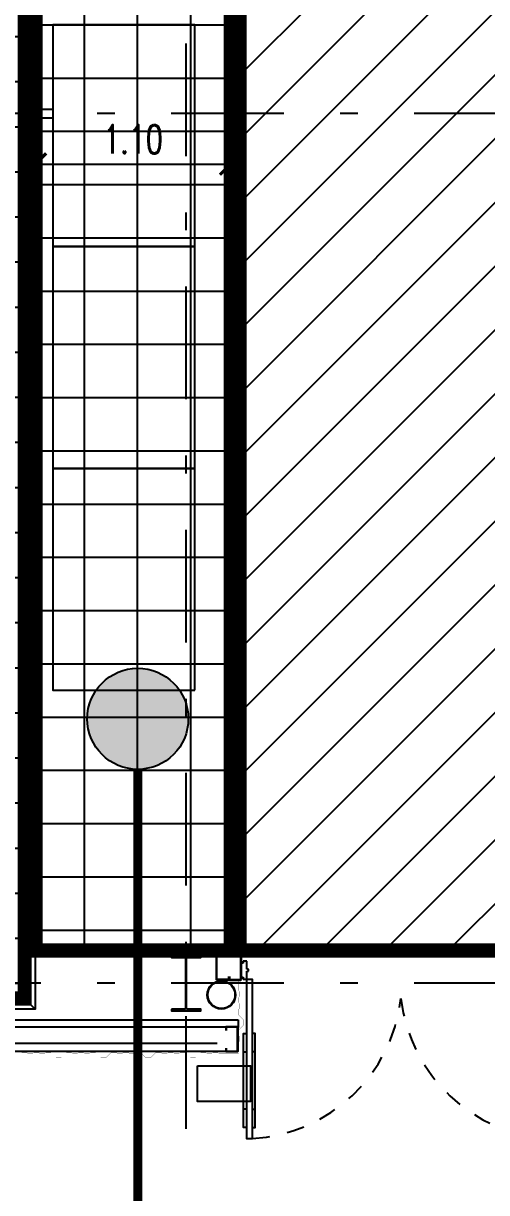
# Model space of a CAD drawing. Header units: millimetres. Extents: x -77 to 207, y -160 to 187.
# Drawn here: x -32.74 to -30.13, y -1.18 to 5.41 of the extents above; entities that cross this region are included whole.
import ezdxf
from ezdxf.xclip import XClip

# ---------------------------------------------------------------- set-up
doc = ezdxf.new("R2010")
doc.units = ezdxf.units.MM
doc.header["$LTSCALE"] = 0.1
for name, pattern in [('HIDDEN', [0.375, 0.25, -0.125]), ('X REF - ANELO INST bind$0$X REF - ANELO$0$DASHDOT2', [12.7, 6.35, -3.175, 0, -3.175]), ('X REF - ANELO INST bind$0$X REF - ANELO$0$DASHED2', [0.375, 0.25, -0.125])]:
    doc.linetypes.add(name, pattern=pattern)
for name, color, linetype in [('A-COTAS', 1, 'Continuous'), ('C01 Foil blanco', 30, 'Continuous'), ('C02 PRY comun', 191, 'Continuous'), ('C03 PRY comun+papel kraft', 192, 'Continuous'), ('C07 P media Tº', 140, 'Continuous'), ('X REF - ANELO INST bind$0$X REF - ANELO EXT$0$E-REJILLAS', 8, 'Continuous'), ('X REF - ANELO INST bind$0$X REF - ANELO$0$A-CAMARA', 7, 'Continuous'), ('X REF - ANELO INST bind$0$X REF - ANELO$0$A-CHAPA TRAPEZOIDAL', 8, 'Continuous'), ('X REF - ANELO INST bind$0$X REF - ANELO$0$A-TABIQUE PRY', 7, 'Continuous'), ('X REF - ANELO INST bind$0$X REF - ANELO$0$A-VISTAS', 8, 'Continuous'), ('X REF - ANELO INST bind$0$X REF - ANELO$0$C-CÁMARA', 8, 'Continuous'), ('X REF - ANELO INST bind$0$X REF - ANELO$0$C-METALICA', 8, 'Continuous'), ('X REF - ANELO INST bind$0$X REF - ANELO$0$E-GONDOLAS', 8, 'Continuous'), ('X REF - ANELO INST bind$0$X REF - ANELO$0$E-MONTANTE PLUVIAL', 8, 'Continuous'), ('X REF - ANELO INST bind$0$X REF - ANELO$0$MET-COLUMNA METALICA', 7, 'Continuous'), ('X REF - ANELO INST bind$0$X REF - ANELO$0$MET-CORREAS DE CV', 7, 'Continuous'), ('X REF - ANELO INST bind$0$X REF - ANELO$0$MET-EJE CABRIADAS', 8, 'X REF - ANELO INST bind$0$X REF - ANELO$0$DASHDOT2'), ('X REF - ANELO INST bind$0$X REF - ANELO$0$MET-LANA VIDRIO', 8, 'Continuous')]:
    doc.layers.add(name, color=color, linetype=linetype)
doc.styles.add('ROMANS', font='romans.shx', dxfattribs={"width": 0.7})
doc.linetypes.add('X REF - ANELO INST bind$0$X REF - ANELO$0$REFERENCIAL CORTE TRANSVERSAL WM$0$BATTING', pattern='A,0.00254,-2.54,[134,ltypeshp.shx,S=2.54,R=0,X=-2.54,Y=0],-5.08,[134,ltypeshp.shx,S=2.54,R=180,X=2.54,Y=0],-2.54', length=10.16254)
doc.dimstyles.new('COTA 1-100', dxfattribs={"dimtxt": 0.16, "dimasz": 0.12, "dimexe": 0.08, "dimexo": 0.08, "dimgap": 0.06, "dimtad": 1, "dimzin": 0, "dimdsep": 46, "dimtxsty": 'ROMANS', "dimblk": 'ARCHTICK', "dimcen": 0, "dimclrd": 256, "dimclre": 8, "dimclrt": 256, "dimadec": 0, "dimazin": 0, "dimtfac": 1, "dimtofl": 0, "dimtmove": 0, "dimatfit": 3, "dimldrblk": 'ARCHTICK', "dimfxl": 1, "dimtolj": 1, "dimtzin": 0, "dimlwd": -1, "dimlwe": -1, "dimarcsym": 0})

# ---------------------------------------------------------------- blocks, each defined once
blk = doc.blocks.new('X REF - ANELO INST bind$0$X REF - ANELO$0$CMETP')
at = {"layer": 'X REF - ANELO INST bind$0$X REF - ANELO$0$MET-COLUMNA METALICA'}
blk.add_hatch(color=256, dxfattribs=at).paths.add_polyline_path([(-0.0825, 0), (-0.0825, 0.0097), (-0.0073, 0.0097, 0.414214), (-0.0029, 0.0141), (-0.0029, 0.2958, 0.414214), (-0.0073, 0.3002), (-0.0825, 0.3002), (-0.0825, 0.31), (0.0825, 0.31), (0.0825, 0.3002), (0.0073, 0.3002, 0.414214), (0.0029, 0.2958), (0.0029, 0.0141, 0.414214), (0.0073, 0.0097), (0.0825, 0.0097), (0.0825, 0)])
blk.add_lwpolyline([(0.0825, 0.3002), (0.0825, 0.31), (-0.0825, 0.31), (-0.0825, 0.3002), (-0.0073, 0.3002, -0.414214), (-0.0029, 0.2958), (-0.0029, 0.0141, -0.414214), (-0.0073, 0.0097), (-0.0825, 0.0097), (-0.0825, 0), (0.0825, 0), (0.0825, 0.0097), (0.0073, 0.0097, -0.414214), (0.0029, 0.0141), (0.0029, 0.2958, -0.414214), (0.0073, 0.3002)], format="xyb", close=True, dxfattribs=at)
blk = doc.blocks.new('X REF - ANELO INST bind$0$X REF - ANELO EXT$0$rpluvial')
blk.add_lwpolyline([(1964.5718, 1190.3267), (1964.8718, 1190.3267), (1964.8718, 1190.5267), (1964.5718, 1190.5267)], close=True)
blk = doc.blocks.new('X REF - ANELO INST bind$0$X REF - ANELO EXT')
at = {"layer": 'X REF - ANELO INST bind$0$X REF - ANELO EXT$0$E-REJILLAS', "xscale": -1, "rotation": 180}
blk.add_blockref('X REF - ANELO INST bind$0$X REF - ANELO EXT$0$rpluvial', (-1996.3344, 1189.8614, 0.0311), dxfattribs=at)
blk = doc.blocks.new('X REF - ANELO INST bind$0$X REF - ANELO$0$PSE 180')
at = {"layer": 'X REF - ANELO INST bind$0$X REF - ANELO$0$C-METALICA'}
for p, q in [((-1.7981, 0.09), (-1.7981, 0.1)), ((-1.7881, 0.09), (-1.7981, 0.09)), ((-1.7681, 0.1), (-1.7881, 0.1)), ((-1.7881, 0.1), (-1.7881, 0.09)), ((-1.7681, 0.055), (-1.7681, 0.1)), ((-0.0281, 0.055), (-0.0281, 0.1)), ((-0.0281, 0.1), (-0.0081, 0.1)), ((-0.0081, 0.1), (-0.0081, 0.09)), ((-0.0081, 0.09), (0.0019, 0.09)), ((0.0019, 0.1), (0.0019, 0.09)), ((-1.7981, 0), (-1.7981, 0.01)), ((-1.7981, 0.01), (-1.7881, 0.01)), ((-1.7881, 0.01), (-1.7881, 0)), ((-1.7581, 0.055), (-1.7681, 0.055)), ((-1.7681, 0), (-1.7681, 0.045)), ((-1.7681, 0.045), (-1.7581, 0.045)), ((-1.7581, 0.045), (-1.7581, 0.055)), ((-0.0381, 0.045), (-0.0381, 0.055)), ((-0.0381, 0.055), (-0.0281, 0.055)), ((-0.0281, 0.045), (-0.0381, 0.045)), ((-0.0281, 0), (-0.0281, 0.045)), ((0.0019, 0.01), (-0.0081, 0.01)), ((-0.0081, 0.01), (-0.0081, 0)), ((0.0019, 0), (0.0019, 0.01)), ((-1.7881, 0), (-1.7681, 0)), ((-0.0081, 0), (-0.0281, 0))]:
    blk.add_line(p, q, dxfattribs=at)
for points in [[(-0.0281, 0), (-0.06, 0), (-0.06, -0.9), (-0.0281, -0.9), (-0.0281, 0)], [(-1.7681, 0), (-1.7362, 0), (-1.7362, -0.9), (-1.7681, -0.9), (-1.7681, 0)], [(-1.7709, -0.7341), (-1.7863, -0.7341), (-1.7864, -0.3074), (-1.7709, -0.3074)], [(-1.7362, -0.7341), (-1.7208, -0.7341), (-1.7208, -0.3073), (-1.7362, -0.3073)], [(-0.06, -0.7341), (-0.0754, -0.7341), (-0.0754, -0.3073), (-0.06, -0.3073)], [(-0.0253, -0.7341), (-0.0099, -0.7341), (-0.0099, -0.3074), (-0.0253, -0.3074)], [(-1.7709, -0.8369), (-1.7863, -0.8369), (-1.7863, -0.4102), (-1.7709, -0.4102)], [(-1.7362, -0.8369), (-1.7208, -0.8369), (-1.7208, -0.4101), (-1.7362, -0.4101)], [(-0.06, -0.8369), (-0.0754, -0.8369), (-0.0754, -0.4101), (-0.06, -0.4101)], [(-0.0253, -0.8369), (-0.0099, -0.8369), (-0.0099, -0.4102), (-0.0253, -0.4102)]]:
    blk.add_lwpolyline(points, dxfattribs=at)
at = {"layer": 'X REF - ANELO INST bind$0$X REF - ANELO$0$C-METALICA', "color": 8, "linetype": 'X REF - ANELO INST bind$0$X REF - ANELO$0$DASHED2'}
for centre, radius, start, end in [((-1.7864, -0.006, 0.0037), 0.8945, 273.21853, 353.28447), ((-0.0076, -0.0048, 0.0037), 0.8967, 186.77242, 266.65288)]:
    blk.add_arc(centre, radius, start, end, dxfattribs=at)
blk = doc.blocks.new('X REF - ANELO INST bind$0$X REF - ANELO$0$CORTINA 120')
at = {"layer": 'X REF - ANELO INST bind$0$X REF - ANELO$0$C-CÁMARA'}
for p, q in [((-1.1879, 0), (-1.2079, 0)), ((-1.1879, -0.06), (-1.1879, 0)), ((-0.0279, -0.06), (-0.0279, 0)), ((-0.0279, 0), (-0.0079, 0)), ((-1.2079, -0.06), (-1.1879, -0.06)), ((-0.9913, -0.0037, -0.0421), (-1.1427, -0.0037, -0.0421)), ((-1.1427, -0.0037, -0.0421), (-1.1427, -0.0173, -0.0421)), ((-1.1427, -0.0173, -0.0421), (-0.9913, -0.0173, -0.0421)), ((-1.0102, -0.06), (-1.0102, -0.0464)), ((-1.0102, -0.0464), (-0.8588, -0.0464)), ((-0.8588, -0.06), (-1.0102, -0.06)), ((-0.9913, -0.0173, -0.0421), (-0.9913, -0.0037, -0.0421)), ((-0.7286, -0.0037, -0.0421), (-0.88, -0.0037, -0.0421)), ((-0.88, -0.0037, -0.0421), (-0.88, -0.0173, -0.0421)), ((-0.88, -0.0173, -0.0421), (-0.7286, -0.0173, -0.0421)), ((-0.8588, -0.0464), (-0.8588, -0.06)), ((-0.7475, -0.0464), (-0.5961, -0.0464)), ((-0.7475, -0.06), (-0.7475, -0.0464)), ((-0.5961, -0.06), (-0.7475, -0.06)), ((-0.7286, -0.0173, -0.0421), (-0.7286, -0.0037, -0.0421)), ((-0.4725, -0.0037, -0.0421), (-0.6239, -0.0037, -0.0421)), ((-0.6239, -0.0037, -0.0421), (-0.6239, -0.0173, -0.0421)), ((-0.6239, -0.0173, -0.0421), (-0.4725, -0.0173, -0.0421)), ((-0.5961, -0.0464), (-0.5961, -0.06)), ((-0.4897, -0.06), (-0.4897, -0.0464)), ((-0.4897, -0.0464), (-0.3384, -0.0464)), ((-0.3384, -0.06), (-0.4897, -0.06)), ((-0.4725, -0.0173, -0.0421), (-0.4725, -0.0037, -0.0421)), ((-0.3556, -0.0173, -0.0421), (-0.3556, -0.0037, -0.0421)), ((-0.3556, -0.0037, -0.0421), (-0.2042, -0.0037, -0.0421)), ((-0.2042, -0.0173, -0.0421), (-0.3556, -0.0173, -0.0421)), ((-0.3384, -0.0464), (-0.3384, -0.06)), ((-0.07, -0.0464), (-0.2214, -0.0464)), ((-0.2214, -0.0464), (-0.2214, -0.06)), ((-0.2214, -0.06), (-0.07, -0.06)), ((-0.2042, -0.0037, -0.0421), (-0.2042, -0.0173, -0.0421)), ((-0.07, -0.06), (-0.07, -0.0464)), ((-0.0079, -0.06), (-0.0279, -0.06))]:
    blk.add_line(p, q, dxfattribs=at)
blk = doc.blocks.new('X REF - ANELO INST bind$0$X REF - ANELO')
at = {"layer": 'X REF - ANELO INST bind$0$X REF - ANELO$0$A-CAMARA'}
for points in [[(-32.7369, 14.5681), (-32.7369, 14.5681), (-32.7369, 14.5681), (-32.6769, 14.5681), (-32.6769, 14.5681), (-32.6769, 14.5681), (-32.6769, 1.5351), (-32.6769, 1.5351), (-32.7369, 1.5351), (-32.7369, 1.5351), (-32.7369, 14.5681)], [(-32.6769, -0.1453), (-32.6769, -0.1453), (-32.6769, -0.1453), (-32.7369, -0.0853), (-32.7369, -0.0853), (-32.7369, -0.0853), (-32.7369, 0.3351), (-32.7369, 0.3351), (-32.6769, 0.3351), (-32.6769, 0.3351), (-32.6769, -0.1453)]]:
    blk.add_lwpolyline(points, dxfattribs=at)
at = {"layer": 'X REF - ANELO INST bind$0$X REF - ANELO$0$A-CAMARA', "elevation": 0.0208}
blk.add_lwpolyline([(-32.7369, -0.0853), (-32.7369, -0.0853), (-32.7369, -0.0853), (-32.6769, -0.1453), (-32.6769, -0.1453), (-32.6769, -0.1453), (-36.8475, -0.1453), (-36.8475, -0.1453), (-36.7875, -0.0853), (-36.7875, -0.0853), (-32.7369, -0.0853)], dxfattribs=at)
at = {"layer": 'X REF - ANELO INST bind$0$X REF - ANELO$0$A-CHAPA TRAPEZOIDAL', "const_width": 0.0006}
blk.add_lwpolyline([(-31.5309, 0.0185), (-31.5309, -0.0416), (-31.5269, -0.0456), (-31.5269, -0.0756), (-31.5309, -0.0796), (-31.5309, -0.1096), (-31.5269, -0.1136), (-31.5269, -0.1436), (-31.5309, -0.1476), (-31.5309, -0.1776), (-31.5026, -0.2059), (-31.5026, -0.2359), (-31.5309, -0.2642), (-31.5309, -0.2942), (-31.5269, -0.2982), (-31.5269, -0.3282), (-31.5309, -0.3322), (-31.5305, -0.3938)], dxfattribs=at)
at = {"layer": 'X REF - ANELO INST bind$0$X REF - ANELO$0$A-CHAPA TRAPEZOIDAL'}
blk.add_lwpolyline([(-31.5305, -0.3938, 0.0006, 0.0006, 0), (-31.6421, -0.3939, 0.0006, 0.0006, 0), (-31.6461, -0.3899, 0.0006, 0.0006, 0), (-31.6761, -0.3899, 0.0006, 0.0006, 0), (-31.6801, -0.3939, 0.0006, 0.0006, 0), (-31.7101, -0.3939, 0.0006, 0.0006, 0), (-31.7141, -0.3899, 0.0006, 0.0006, 0), (-31.7441, -0.3899, 0.0006, 0.0006, 0), (-31.7724, -0.4182, 0.0006, 0.0006, 0), (-31.8024, -0.4182, 0.0006, 0.0006, 0), (-31.8306, -0.3899, 0.0006, 0.0006, 0), (-31.8606, -0.3899, 0.0006, 0.0006, 0), (-31.8646, -0.3939, 0.0006, 0.0006, 0), (-31.8946, -0.3939, 0.0006, 0.0006, 0), (-31.8986, -0.3899, 0.0006, 0.0006, 0), (-31.9286, -0.3899, 0.0006, 0.0006, 0), (-31.9326, -0.3939, 0.0006, 0.0006, 0), (-31.9626, -0.3939, 0.0006, 0.0006, 0), (-31.9666, -0.3899, 0.0006, 0.0006, 0), (-31.9966, -0.3899, 0.0006, 0.0006, 0), (-32.0249, -0.4182, 0.0006, 0.0006, 0), (-32.0549, -0.4182, 0.0006, 0.0006, 0), (-32.0832, -0.3899, 0.0006, 0.0006, 0), (-32.1132, -0.3899, 0.0006, 0.0006, 0), (-32.1172, -0.3939, 0.0006, 0.0006, 0), (-32.1472, -0.3939, 0.0006, 0.0006, 0), (-32.1512, -0.3899, 0.0006, 0.0006, 0), (-32.1812, -0.3899, 0.0006, 0.0006, 0), (-32.1852, -0.3939, 0.0006, 0.0006, 0), (-32.2152, -0.3939, 0.0006, 0.0006, 0), (-32.2192, -0.3899, 0.0006, 0.0006, 0), (-32.2492, -0.3899, 0.0006, 0.0006, 0), (-32.2775, -0.4182, 0.0006, 0.0006, 0), (-32.3075, -0.4182, 0.0006, 0.0006, 0), (-32.3358, -0.3899, 0.0006, 0.0006, 0), (-32.3658, -0.3899, 0.0006, 0.0006, 0), (-32.3698, -0.3939, 0.0006, 0.0006, 0), (-32.3998, -0.3939, 0.0006, 0.0006, 0), (-32.4038, -0.3899, 0.0006, 0.0006, 0), (-32.4338, -0.3899, 0.0006, 0.0006, 0), (-32.4378, -0.3939, 0.0006, 0.0006, 0), (-32.4678, -0.3939, 0.0006, 0.0006, 0), (-32.4718, -0.3899, 0.0006, 0.0006, 0), (-32.5018, -0.3899, 0.0006, 0.0006, 0), (-32.5301, -0.4182, 0.0006, 0.0006, 0), (-32.5601, -0.4182, 0.0006, 0.0006, 0), (-32.5883, -0.3899, 0.0006, 0.0006, 0), (-32.6183, -0.3899, 0.0006, 0.0006, 0), (-32.6223, -0.3939, 0.0006, 0.0006, 0), (-32.6523, -0.3939, 0.0006, 0.0006, 0), (-32.6563, -0.3899, 0.0006, 0.0006, 0), (-32.6863, -0.3899, 0.0006, 0.0006, 0), (-32.6903, -0.3939, 0.0006, 0.0006, 0), (-32.7203, -0.3939, 0.0006, 0.0006, 0), (-32.7243, -0.3899, 0.0006, 0.0006, 0), (-32.7543, -0.3899, 0.0006, 0.0006, 0)], format="xyseb", dxfattribs=at)
at = {"layer": 'X REF - ANELO INST bind$0$X REF - ANELO$0$A-TABIQUE PRY'}
blk.add_lwpolyline([(-31.6563, 0.1851), (-32.6753, 0.1851), (-32.6753, 0.1701), (-31.6563, 0.1701)], close=True, dxfattribs=at)
at = {"layer": 'X REF - ANELO INST bind$0$X REF - ANELO$0$A-VISTAS'}
for p, q in [((-47.8605, -0.2051), (-31.5331, -0.2051)), ((-31.5331, -0.2051), (-31.5331, -0.2485))]:
    blk.add_line(p, q, dxfattribs=at)
at = {"layer": 'X REF - ANELO INST bind$0$X REF - ANELO$0$C-CÁMARA'}
for p, q in [((-32.7369, 1.5351, 0.0102), (-32.7369, 1.5151, 0.0102)), ((-32.6769, 1.5151, 0.0102), (-32.6769, 1.5351, 0.0102)), ((-32.7369, 1.5151, 0.0102), (-32.6769, 1.5151, 0.0102)), ((-32.6942, 0.9049, -0.0421), (-32.6942, 1.0563, -0.0421)), ((-32.6806, 1.0563, -0.0421), (-32.6806, 0.9049, -0.0421))]:
    blk.add_line(p, q, dxfattribs=at)
at = {"layer": 'X REF - ANELO INST bind$0$X REF - ANELO$0$E-GONDOLAS'}
for points in [[(-31.7769, 4.1508), (-31.7769, 5.4008), (-32.5769, 5.4008), (-32.5769, 4.1508)], [(-31.7769, 2.9008), (-31.7769, 4.1508), (-32.5769, 4.1508), (-32.5769, 2.9008)], [(-31.7769, 1.6508), (-31.7769, 2.9008), (-32.5769, 2.9008), (-32.5769, 1.6508)]]:
    blk.add_lwpolyline(points, close=True, dxfattribs=at)
at = {"layer": 'X REF - ANELO INST bind$0$X REF - ANELO$0$E-MONTANTE PLUVIAL'}
for radius in [0.08, 0.0765]:
    blk.add_circle((-31.6272, -0.0653, -0.01), radius, dxfattribs=at)
at = {"layer": 'X REF - ANELO INST bind$0$X REF - ANELO$0$MET-COLUMNA METALICA', "elevation": 0}
blk.add_lwpolyline([(-32.6769, 4.8749), (-32.6769, 4.9249), (-32.5769, 4.9249), (-32.5769, 4.8749)], close=True, dxfattribs=at)
at = {"layer": 'X REF - ANELO INST bind$0$X REF - ANELO$0$MET-COLUMNA METALICA', "elevation": 0.0006}
for points in [[(-31.5848, 0.0378), (-31.5848, 0.0215, -0.414214), (-31.5878, 0.0185), (-31.6518, 0.0185, -0.414214), (-31.6548, 0.0215), (-31.6548, 0.1854, -0.414214), (-31.6518, 0.1884), (-31.5878, 0.1884, -0.414214), (-31.5848, 0.1854), (-31.5848, 0.1681)], [(-31.5873, 0.0378), (-31.5873, 0.0215, -0.414214), (-31.5878, 0.021), (-31.6518, 0.021, -0.414214), (-31.6523, 0.0215), (-31.6523, 0.1854, -0.414214), (-31.6518, 0.1859), (-31.5878, 0.1859, -0.414214), (-31.5873, 0.1854), (-31.5873, 0.1681)], [(-31.5848, 0.0378), (-31.5848, 0.0215, 0.414214), (-31.5818, 0.0185), (-31.5178, 0.0185, 0.414214), (-31.5148, 0.0215), (-31.5148, 0.1854, 0.414214), (-31.5178, 0.1884), (-31.5818, 0.1884, 0.414214), (-31.5848, 0.1854), (-31.5848, 0.1681)], [(-31.5823, 0.0378), (-31.5823, 0.0215, 0.414214), (-31.5818, 0.021), (-31.5178, 0.021, 0.414214), (-31.5173, 0.0215), (-31.5173, 0.1854, 0.414214), (-31.5178, 0.1859), (-31.5818, 0.1859, 0.414214), (-31.5823, 0.1854), (-31.5823, 0.1681)], [(-31.6031, -0.3659), (-31.6031, -0.3821, 0.414214), (-31.6001, -0.3851), (-31.5361, -0.3851, 0.414214), (-31.5331, -0.3821), (-31.5331, -0.2481, 0.414214), (-31.5361, -0.2451), (-31.6001, -0.2451, 0.414214), (-31.6031, -0.2481), (-31.6031, -0.2654)], [(-31.6006, -0.3659), (-31.6006, -0.3821, 0.414214), (-31.6001, -0.3826), (-31.5361, -0.3826, 0.414214), (-31.5356, -0.3821), (-31.5356, -0.2481, 0.414214), (-31.5361, -0.2476), (-31.6001, -0.2476, 0.414214), (-31.6006, -0.2481), (-31.6006, -0.2654)]]:
    blk.add_lwpolyline(points, format="xyb", dxfattribs=at)
at = {"layer": 'X REF - ANELO INST bind$0$X REF - ANELO$0$MET-CORREAS DE CV'}
for p, q in [((-47.8605, -0.2451), (-31.6007, -0.2451)), ((-31.6001, -0.3851), (-53.3884, -0.3851))]:
    blk.add_line(p, q, dxfattribs=at)
at = {"layer": 'X REF - ANELO INST bind$0$X REF - ANELO$0$MET-EJE CABRIADAS'}
for p, q in [((-31.8263, -0.8196, -0.0011), (-31.8263, 42.1212, -0.0011)), ((1.6043, 4.8999), (-54.2799, 4.8999)), ((1.6043, -0.0001), (-54.2799, -0.0001))]:
    blk.add_line(p, q, dxfattribs=at)
at = {"layer": 'X REF - ANELO INST bind$0$X REF - ANELO$0$MET-LANA VIDRIO', "linetype": 'X REF - ANELO INST bind$0$X REF - ANELO$0$REFERENCIAL CORTE TRANSVERSAL WM$0$BATTING', "ltscale": 0.025}
blk.add_lwpolyline([(-47.8605, -0.3377), (-31.6514, -0.3377)], dxfattribs=at)
for name, p in [('X REF - ANELO INST bind$0$X REF - ANELO EXT', (0, 0)), ('X REF - ANELO INST bind$0$X REF - ANELO$0$PSE 180', (-29.7167, 0.0241))]:
    blk.add_blockref(name, p)
at = {"xscale": -1, "rotation": 270}
blk.add_blockref('X REF - ANELO INST bind$0$X REF - ANELO$0$CORTINA 120', (-32.6769, 1.5429), dxfattribs=at)
at = {"layer": 'X REF - ANELO INST bind$0$X REF - ANELO$0$MET-COLUMNA METALICA', "rotation": 180}
blk.add_blockref('X REF - ANELO INST bind$0$X REF - ANELO$0$CMETP', (-31.8264, 0.1549, -0.0203), dxfattribs=at)
blk = doc.blocks.new('X REF - ANELO INST bind')
ref = blk.add_blockref('X REF - ANELO INST bind$0$X REF - ANELO', (0, 0))
XClip(ref).set_block_clipping_path([(-76.9680737415, -24.7711317477), (92.9860355418, 61.1669630168)])
blk = doc.blocks.new('_ArchTick')
at = {"color": 0, "linetype": 'ByBlock', "const_width": 0.15}
blk.add_lwpolyline([(-0.5, -0.5), (0.5, 0.5)], dxfattribs=at)
blk = doc.blocks.new('*D6')
at = {"layer": 'A-COTAS', "color": 8, "linetype": 'HIDDEN', "transparency": 16777216}
for p, q in [((-32.6753, 4.1745), (-32.6753, 4.6958)), ((-31.5753, 4.1745), (-31.5753, 4.6958))]:
    blk.add_line(p, q, dxfattribs=at)
at = {"layer": 'A-COTAS', "transparency": 16777216}
blk.add_line((-32.6753, 4.6158), (-31.5753, 4.6158), dxfattribs=at)
at = {"layer": 'Defpoints', "color": 0, "transparency": 16777216}
for p in [(-31.5753, 4.6158), (-32.6753, 4.0945), (-31.5753, 4.0945)]:
    blk.add_point(p, dxfattribs=at)
at = {"layer": 'A-COTAS', "transparency": 16777216, "xscale": 0.12, "yscale": 0.12, "zscale": 0.12, "rotation": 180}
blk.add_blockref('_ArchTick', (-32.6753, 4.6158), dxfattribs=at)
at = {"layer": 'A-COTAS', "transparency": 16777216, "xscale": 0.12, "yscale": 0.12, "zscale": 0.12}
blk.add_blockref('_ArchTick', (-31.5753, 4.6158), dxfattribs=at)
at = {"layer": 'A-COTAS', "transparency": 16777216, "insert": (-32.1253, 4.7558), "char_height": 0.16, "attachment_point": 5, "style": 'ROMANS'}
blk.add_mtext('\\A1;1.10', dxfattribs=at)

msp = doc.modelspace()

# ---------------------------------------------------------------- hatches: boundary and pattern name
at = {"layer": 'C01 Foil blanco'}
h = msp.add_hatch(dxfattribs=at)
h.set_pattern_fill('ANSI31', color=256, scale=0.08, style=0)
edge = h.paths.add_edge_path()
edge.add_line((-49.0214, 4.5849), (-49.0214, 14.5609))
edge.add_line((-49.0214, 14.5609), (-53.1984, 14.5609))
edge.add_line((-53.1984, 14.5609), (-53.1984, 16.7143))
edge.add_line((-53.1984, 16.7143), (-49.0215, 16.7143))
edge.add_line((-49.0215, 16.7143), (-49.0215, 37.3805))
edge.add_line((-49.0215, 37.3805), (-26.4226, 37.3805))
edge.add_line((-26.4226, 37.3805), (-26.4226, 33.4266))
edge.add_line((-26.4226, 33.4266), (-29.1206, 33.4266))
edge.add_line((-29.1206, 33.4266), (-29.1206, 29.2452))
edge.add_line((-29.1206, 29.2452), (-42.6771, 29.2452))
edge.add_line((-42.6771, 29.2452), (-42.6764, 4.5849))
edge.add_line((-42.6764, 4.5849), (-49.0214, 4.585))
h = msp.add_hatch(dxfattribs=at)
h.set_pattern_fill('ANSI31', color=256, scale=0.08, style=0)
edge = h.paths.add_edge_path()
edge.add_line((-6.5537, 29.605), (-5.607, 29.605))
edge.add_line((-5.607, 29.605), (-5.607, 24.0344))
edge.add_line((-5.607, 24.0344), (-1.3657, 24.0344))
edge.add_line((-1.3657, 24.0344), (-1.3657, 22.0205))
edge.add_line((-1.3657, 22.0205), (0.1104, 22.0205))
edge.add_line((0.1104, 22.0205), (0.1104, 6.9084))
edge.add_line((0.1104, 6.9084), (-1.3896, 6.9084))
edge.add_line((-1.3896, 6.9084), (-1.3896, 4.9598))
edge.add_line((-1.3896, 4.9598), (-4.7023, 4.9598))
edge.add_line((-4.7023, 4.9598), (-4.7023, 0.0543))
edge.add_line((-4.7023, 0.0543), (-5.1976, 0.0543))
edge.add_line((-5.1976, 0.0543), (-5.1976, 0.1851))
edge.add_line((-5.1976, 0.1851), (-31.5253, 0.1851))
edge.add_line((-31.5253, 0.1851), (-31.5253, 29.2147))
edge.add_line((-31.5253, 29.2147), (-26.4226, 29.2147))
edge.add_line((-26.4226, 29.2147), (-26.4226, 29.605))
edge.add_line((-26.4226, 29.605), (-6.5537, 29.605))
at = {"layer": 'C02 PRY comun'}
h = msp.add_hatch(dxfattribs=at)
h.set_pattern_fill('_USER', color=256, scale=0.3, double=1, pattern_type=0)
h.set_pattern_definition([(0, (0, 0), (0, 0.3), []), (90, (0, 0), (-0.3, 2e-17), [])])
edge = h.paths.add_edge_path()
edge.add_line((-32.6769, 23.9841), (-32.6769, 23.5894))
edge.add_line((-32.6769, 23.5894), (-31.8906, 23.5894))
edge.add_line((-31.8906, 23.5894), (-31.8906, 17.8494))
edge.add_line((-31.8906, 17.8494), (-32.6769, 17.8494))
edge.add_line((-32.6769, 17.8494), (-32.6764, 13.9558))
edge.add_line((-32.6764, 13.9558), (-31.8706, 13.9558))
edge.add_line((-31.8706, 13.9558), (-31.8706, 5.6158))
edge.add_line((-31.8706, 5.6158), (-32.6753, 5.6158))
edge.add_line((-32.6753, 5.6158), (-32.6753, 0.1851))
edge.add_line((-32.6753, 0.1851), (-31.5753, 0.1851))
edge.add_line((-31.5753, 0.1851), (-31.5753, 29.1847))
edge.add_line((-31.5753, 29.1847), (-32.6759, 29.1849))
edge.add_line((-32.6759, 29.1849), (-32.6761, 27.9247))
edge.add_line((-32.6761, 27.9247), (-32.6769, 27.9247))
edge.add_line((-32.6769, 27.9247), (-32.6769, 24.0693))
edge.add_line((-32.6769, 24.0693), (-32.6156, 23.935))
h = msp.add_hatch(color=256, dxfattribs=at)
edge = h.paths.add_edge_path()
edge.add_arc((-32.0987, 1.4902), 0.2848, 0, 360)
at = {"layer": 'C07 P media Tº'}
h = msp.add_hatch(dxfattribs=at)
h.set_pattern_fill('LINE', color=256, scale=0.08, style=0)
edge = h.paths.add_edge_path()
edge.add_line((-42.6164, -0.0853), (-42.6164, 6.5551))
edge.add_line((-42.6164, 6.5551), (-32.7369, 6.5551))
edge.add_line((-32.7369, 6.5551), (-32.7364, -0.0853))
edge.add_line((-32.7364, -0.0853), (-42.6164, -0.0853))

# ---------------------------------------------------------------- linework, layer by layer
at = {"layer": 'C01 Foil blanco', "const_width": 0.08, "elevation": 0}
msp.add_lwpolyline([(-6.5537, 29.605), (-6.5537, 29.605), (-5.607, 29.605), (-5.607, 24.0344), (-1.3657, 24.0344), (-1.3657, 22.0205), (0.1104, 22.0205), (0.1104, 6.9084), (-1.3896, 6.9084), (-1.3896, 4.9598), (-4.7023, 4.9598), (-4.7023, 0.0543), (-5.1976, 0.0543), (-5.1976, 0.1851), (-31.5253, 0.1851), (-31.5253, 0.1851), (-31.5253, 29.2147), (-31.5253, 29.2147), (-26.4226, 29.2147), (-26.4226, 29.605), (-6.5537, 29.605)], dxfattribs=at)
at = {"layer": 'C02 PRY comun'}
for points, const_width in [([(-32.6769, 23.9841), (-32.6769, 23.5894), (-31.8906, 23.5894), (-31.8906, 17.8494), (-32.6769, 17.8494), (-32.6764, 13.9558), (-31.8706, 13.9558), (-31.8706, 5.6158), (-32.6753, 5.6158), (-32.6753, 0.1851), (-31.5753, 0.1851), (-31.5753, 29.1847), (-32.6759, 29.1849), (-32.6761, 27.9247), (-32.6764, 27.8503), (-32.6769, 24.2395), (-32.6769, 23.9841)], 0.08), ([(-32.0987, 1.2054), (-32.0987, -2.5346), (-30.4018, -2.5346), (-30.4018, -3.2381)], 0.05)]:
    msp.add_lwpolyline(points, dxfattribs=dict(at, const_width=const_width))
msp.add_circle((-32.0987, 1.4902, -0.0891), 0.2848, dxfattribs=at)
at = {"layer": 'C03 PRY comun+papel kraft', "const_width": 0.08, "elevation": -0.0011}
msp.add_lwpolyline([(-42.6164, -0.0853), (-42.6164, 6.5551), (-32.7369, 6.5551), (-32.7364, -0.0853), (-42.6164, -0.0853)], dxfattribs=at)

# ---------------------------------------------------------------- block references
msp.add_blockref('X REF - ANELO INST bind', (0, 0))

# ---------------------------------------------------------------- dimensions: what is measured, and where the dimension line sits
at = {"layer": 'A-COTAS'}
dim = msp.add_linear_dim(base=(-31.5753, 4.6158), p1=(-32.6753, 4.0945), p2=(-31.5753, 4.0945), dimstyle='COTA 1-100', dxfattribs=at)
dim.commit()
dim.dimension.update_dxf_attribs({"geometry": '*D6', "text_midpoint": (-32.1253, 4.7558)})

doc.saveas('drawing.dxf')
